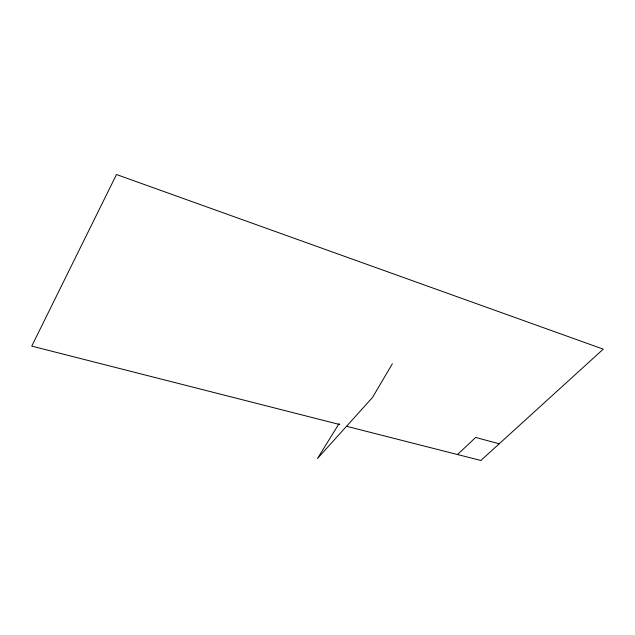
<?xml version="1.0" encoding="UTF-8"?>
<svg xmlns="http://www.w3.org/2000/svg" width="635" height="635" viewBox="0 0 635 635"><rect width="100%" height="100%" fill="white"/><g stroke="black" fill="none" stroke-linecap="round" stroke-linejoin="round"><path stroke-width="0.95" d="M392.351 363.799L372.499 397.478L317.46 458.533L339.05 423.624M457.486 454.533L475.663 437.451L499.221 443.786M339.796 424.561L31.75 346.115L116.483 174.514L603.25 349.155L480.862 460.486L346.512 426.275"/></g></svg>
